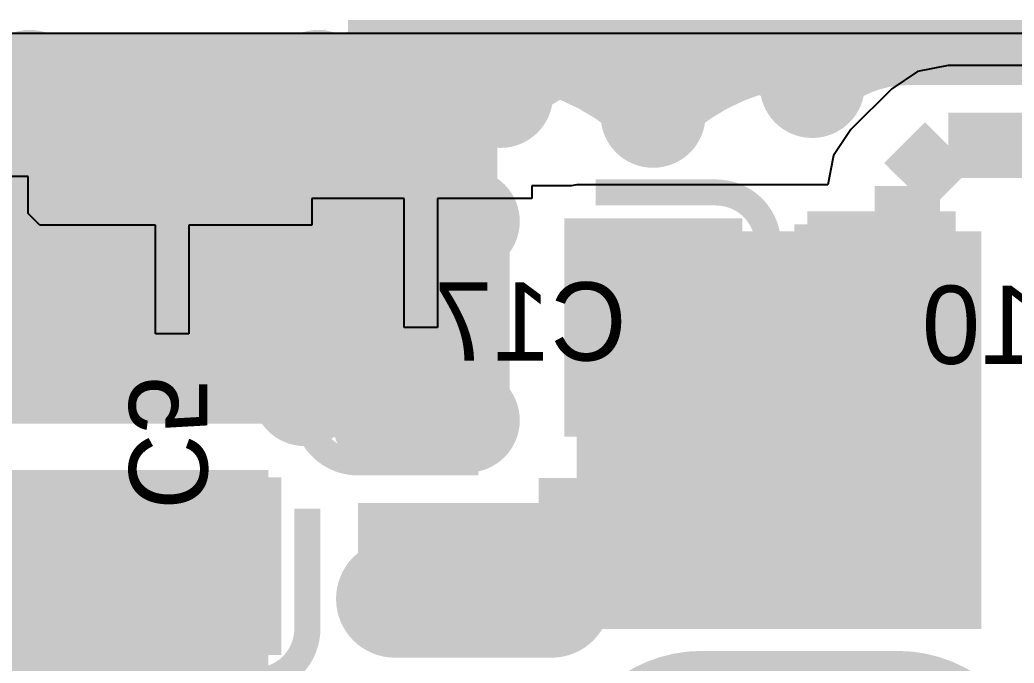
# Model space of a CAD drawing. Extents: x 81 to 196, y 150 to 213.
# Drawn here: x 128.64 to 136.25, y 201.23 to 206.16 of the extents above; entities that cross this region are included whole.
import ezdxf

# ---------------------------------------------------------------- set-up
doc = ezdxf.new("R2010")
doc.units = 0
doc.header["$MEASUREMENT"] = 0
for name, color, linetype in [('BOTTOMLAYER', 5, 'CONTINUOUS'), ('BOTTOMOVERLAY', 54, 'CONTINUOUS'), ('BOTTOMPASTE', 16, 'CONTINUOUS'), ('BOTTOMSOLDER', 6, 'CONTINUOUS')]:
    doc.layers.add(name, color=color, linetype=linetype)

msp = doc.modelspace()

# ---------------------------------------------------------------- linework, layer by layer
at = {"layer": 'BOTTOMLAYER'}
for p, q in [((121.584024, 206.056682), (145.832924, 206.056682)), ((135.513265, 205.762014), (135.314799, 205.629401)), ((135.747374, 205.80858), (135.513265, 205.762014)), ((142.478374, 205.80858), (135.747374, 205.80858)), ((135.314799, 205.629401), (135.001996, 205.316597)), ((135.001996, 205.316597), (134.869382, 205.118132)), ((134.864117, 205.09166), (134.824658, 204.893283)), ((134.869382, 205.118132), (134.864117, 205.09166)), ((128.699372, 204.957025), (127.922373, 204.957025)), ((128.699372, 204.673835), (128.699372, 204.957025)), ((132.860054, 204.884825), (132.557774, 204.884825)), ((132.557774, 204.884825), (132.557774, 204.788828)), ((132.902574, 204.893283), (132.860054, 204.884825)), ((134.824658, 204.893283), (132.902574, 204.893283)), ((131.580771, 204.788826), (130.873772, 204.788826)), ((130.873772, 204.788826), (130.873772, 204.584031)), ((131.580771, 203.799826), (131.580771, 204.788826)), ((132.541767, 204.788826), (131.834771, 204.788826)), ((131.834771, 204.788826), (131.834771, 203.799826)), ((132.557774, 204.788828), (132.541767, 204.788828)), ((132.541767, 204.788828), (132.541767, 204.788826)), ((128.789176, 204.584031), (128.699372, 204.673835)), ((128.814777, 204.584031), (128.789176, 204.584031)), ((128.814777, 204.584028), (128.814777, 204.584031)), ((129.676774, 204.584028), (128.814777, 204.584028)), ((129.676774, 203.750029), (129.676774, 204.584028)), ((130.792771, 204.584028), (129.930774, 204.584028)), ((129.930774, 204.584028), (129.930774, 203.750029)), ((130.873772, 204.584031), (130.792771, 204.584031)), ((130.792771, 204.584031), (130.792771, 204.584028)), ((131.834771, 203.799826), (131.580771, 203.799826)), ((129.930774, 203.750029), (129.676774, 203.750029))]:
    msp.add_line(p, q, dxfattribs=at)
for points, const_width in [([(130.921374, 205.679426), (131.149974, 205.908026)], 0.499999), ([(142.960974, 205.908026), (131.149974, 205.908026)], 0.499999), ([(135.43457, 204.884022), (135.747374, 205.196826)], 0.499999), ([(142.478374, 205.196826), (135.747374, 205.196826)], 0.499999), ([(135.43457, 203.799826), (135.43457, 204.884022)], 0.499999), ([(135.144571, 203.799826), (133.487772, 203.799826)], 0.499999), ([(132.710093, 201.719566), (131.510095, 201.719566)], 0.699999)]:
    msp.add_lwpolyline(points, dxfattribs=dict(at, const_width=const_width))
at = {"layer": 'BOTTOMLAYER', "const_width": 0.499999}
for points in [[(130.956728, 205.644072, -0.198912), (131.593974, 205.908026)], [(130.956728, 205.644072, -0.198912), (131.593974, 205.908026)], [(130.956728, 205.644072, -0.198912), (131.593974, 205.908026)], [(130.956728, 205.644072, -0.198912), (131.593974, 205.908026)], [(130.956728, 205.644072, -0.198912), (131.593974, 205.908026)], [(131.400489, 205.908026, -0.198912), (132.283017, 205.542469)], [(131.400489, 205.908026, -0.198912), (132.283017, 205.542469)], [(131.400489, 205.908026, -0.198912), (132.283017, 205.542469)], [(131.400489, 205.908026, -0.198912), (132.283017, 205.542469)], [(131.400489, 205.908026, -0.198912), (132.283017, 205.542469)], [(132.000178, 205.896022, -0.198912), (132.029154, 205.908026)], [(132.000178, 205.896022, -0.198912), (132.029154, 205.908026)], [(132.000178, 205.896022, -0.198912), (132.029154, 205.908026)], [(132.000178, 205.896022, -0.198912), (132.029154, 205.908026)], [(132.000178, 205.896022, -0.198912), (132.029154, 205.908026)], [(132.200965, 205.908026, -0.198912), (133.45142, 205.390072)], [(132.200965, 205.908026, -0.198912), (133.45142, 205.390072)], [(132.200965, 205.908026, -0.198912), (133.45142, 205.390072)], [(132.200965, 205.908026, -0.198912), (133.45142, 205.390072)], [(132.200965, 205.908026, -0.198912), (133.45142, 205.390072)], [(132.353731, 205.542469, -0.198912), (133.236259, 205.908026)], [(132.353731, 205.542469, -0.198912), (133.236259, 205.908026)], [(132.353731, 205.542469, -0.198912), (133.236259, 205.908026)], [(132.353731, 205.542469, -0.198912), (133.236259, 205.908026)], [(132.353731, 205.542469, -0.198912), (133.236259, 205.908026)], [(132.607594, 205.908026, -0.198912), (132.63657, 205.896022)], [(132.607594, 205.908026, -0.198912), (132.63657, 205.896022)], [(132.607594, 205.908026, -0.198912), (132.63657, 205.896022)], [(132.607594, 205.908026, -0.198912), (132.63657, 205.896022)], [(132.607594, 205.908026, -0.198912), (132.63657, 205.896022)], [(133.168576, 205.743624, -0.198912), (133.565478, 205.908026)], [(133.168576, 205.743624, -0.198912), (133.565478, 205.908026)], [(133.168576, 205.743624, -0.198912), (133.565478, 205.908026)], [(133.168576, 205.743624, -0.198912), (133.565478, 205.908026)], [(133.168576, 205.743624, -0.198912), (133.565478, 205.908026)], [(133.40807, 205.908026, -0.198912), (133.804973, 205.743624)], [(133.40807, 205.908026, -0.198912), (133.804973, 205.743624)], [(133.40807, 205.908026, -0.198912), (133.804973, 205.743624)], [(133.40807, 205.908026, -0.198912), (133.804973, 205.743624)], [(133.40807, 205.908026, -0.198912), (133.804973, 205.743624)], [(133.522128, 205.390072, -0.198912), (134.772583, 205.908026)], [(133.522128, 205.390072, -0.198912), (134.772583, 205.908026)], [(133.522128, 205.390072, -0.198912), (134.772583, 205.908026)], [(133.522128, 205.390072, -0.198912), (134.772583, 205.908026)], [(133.522128, 205.390072, -0.198912), (134.772583, 205.908026)], [(133.972054, 205.908026, -0.198912), (134.67062, 205.618672)], [(133.972054, 205.908026, -0.198912), (134.67062, 205.618672)], [(133.972054, 205.908026, -0.198912), (134.67062, 205.618672)], [(133.972054, 205.908026, -0.198912), (134.67062, 205.618672)], [(133.972054, 205.908026, -0.198912), (134.67062, 205.618672)], [(134.741328, 205.618672, -0.198912), (135.439894, 205.908026)], [(134.741328, 205.618672, -0.198912), (135.439894, 205.908026)], [(134.741328, 205.618672, -0.198912), (135.439894, 205.908026)], [(134.741328, 205.618672, -0.198912), (135.439894, 205.908026)], [(134.741328, 205.618672, -0.198912), (135.439894, 205.908026)], [(135.43457, 204.343884, -0.198912), (135.282541, 203.976854)], [(135.43457, 204.343884, -0.198912), (135.282541, 203.976854)], [(135.43457, 204.343884, -0.198912), (135.282541, 203.976854)], [(135.43457, 204.343884, -0.198912), (135.282541, 203.976854)], [(135.43457, 204.343884, -0.198912), (135.282541, 203.976854)], [(135.43457, 204.343884, -0.198912), (135.282541, 203.976854)], [(135.43457, 204.343884, -0.198912), (135.282541, 203.976854)], [(135.5866, 203.976854, -0.198912), (135.43457, 204.343884)], [(135.5866, 203.976854, -0.198912), (135.43457, 204.343884)], [(135.5866, 203.976854, -0.198912), (135.43457, 204.343884)], [(135.5866, 203.976854, -0.198912), (135.43457, 204.343884)], [(135.5866, 203.976854, -0.198912), (135.43457, 204.343884)], [(135.5866, 203.976854, -0.198912), (135.43457, 204.343884)], [(135.5866, 203.976854, -0.198912), (135.43457, 204.343884)], [(134.284461, 203.799826, -0.198912), (133.721117, 204.033171)], [(134.284461, 203.799826, -0.198912), (133.721117, 204.033171)], [(134.284461, 203.799826, -0.198912), (133.721117, 204.033171)], [(134.284461, 203.799826, -0.198912), (133.721117, 204.033171)], [(134.284461, 203.799826, -0.198912), (133.721117, 204.033171)], [(134.284461, 203.799826, -0.198912), (133.721117, 204.033171)], [(134.284461, 203.799826, -0.198912), (133.721117, 204.033171)], [(134.284461, 203.799826, -0.198912), (133.721117, 204.033171)], [(134.284461, 203.799826, -0.198912), (133.721117, 204.033171)], [(134.284461, 203.799826, -0.198912), (133.721117, 204.033171)], [(135.282541, 203.951855, -0.198912), (134.915511, 203.799826)], [(135.282541, 203.951855, -0.198912), (134.915511, 203.799826)], [(135.282541, 203.951855, -0.198912), (134.915511, 203.799826)], [(135.282541, 203.951855, -0.198912), (134.915511, 203.799826)], [(135.282541, 203.951855, -0.198912), (134.915511, 203.799826)], [(135.282541, 203.951855, -0.198912), (134.915511, 203.799826)], [(135.282541, 203.951855, -0.198912), (134.915511, 203.799826)], [(133.721117, 203.566481, -0.198912), (134.284461, 203.799826)], [(133.721117, 203.566481, -0.198912), (134.284461, 203.799826)], [(133.721117, 203.566481, -0.198912), (134.284461, 203.799826)], [(133.721117, 203.566481, -0.198912), (134.284461, 203.799826)], [(133.721117, 203.566481, -0.198912), (134.284461, 203.799826)], [(133.721117, 203.566481, -0.198912), (134.284461, 203.799826)], [(133.721117, 203.566481, -0.198912), (134.284461, 203.799826)], [(133.721117, 203.566481, -0.198912), (134.284461, 203.799826)], [(133.721117, 203.566481, -0.198912), (134.284461, 203.799826)], [(133.721117, 203.566481, -0.198912), (134.284461, 203.799826)], [(134.915511, 203.799826, -0.198912), (135.282541, 203.647797)], [(134.915511, 203.799826, -0.198912), (135.282541, 203.647797)], [(134.915511, 203.799826, -0.198912), (135.282541, 203.647797)], [(134.915511, 203.799826, -0.198912), (135.282541, 203.647797)], [(134.915511, 203.799826, -0.198912), (135.282541, 203.647797)], [(134.915511, 203.799826, -0.198912), (135.282541, 203.647797)], [(134.915511, 203.799826, -0.198912), (135.282541, 203.647797)]]:
    msp.add_lwpolyline(points, format="xyb", dxfattribs=at)
at = {"layer": 'BOTTOMLAYER'}
for points, const_width in [([(131.400489, 205.783028, 1), (131.400489, 206.033024, 1)], 0.249999), ([(131.400489, 205.783028, 1), (131.400489, 206.033024, 1)], 0.249999), ([(131.400489, 205.783028, 1), (131.400489, 206.033024, 1)], 0.249999), ([(131.400489, 205.783028, 1), (131.400489, 206.033024, 1)], 0.249999), ([(131.400489, 205.783028, 1), (131.400489, 206.033024, 1)], 0.249999), ([(131.593974, 205.783028, 1), (131.593974, 206.033024, 1)], 0.249999), ([(131.593974, 205.783028, 1), (131.593974, 206.033024, 1)], 0.249999), ([(131.593974, 205.783028, 1), (131.593974, 206.033024, 1)], 0.249999), ([(131.593974, 205.783028, 1), (131.593974, 206.033024, 1)], 0.249999), ([(131.593974, 205.783028, 1), (131.593974, 206.033024, 1)], 0.249999), ([(132.000178, 205.771023, 1), (132.000178, 206.02102, 1)], 0.249999), ([(132.000178, 205.771023, 1), (132.000178, 206.02102, 1)], 0.249999), ([(132.000178, 205.771023, 1), (132.000178, 206.02102, 1)], 0.249999), ([(132.000178, 205.771023, 1), (132.000178, 206.02102, 1)], 0.249999), ([(132.000178, 205.771023, 1), (132.000178, 206.02102, 1)], 0.249999), ([(132.029154, 205.783028, 1), (132.029154, 206.033024, 1)], 0.249999), ([(132.029154, 205.783028, 1), (132.029154, 206.033024, 1)], 0.249999), ([(132.029154, 205.783028, 1), (132.029154, 206.033024, 1)], 0.249999), ([(132.029154, 205.783028, 1), (132.029154, 206.033024, 1)], 0.249999), ([(132.029154, 205.783028, 1), (132.029154, 206.033024, 1)], 0.249999), ([(132.200965, 205.783028, 1), (132.200965, 206.033024, 1)], 0.249999), ([(132.200965, 205.783028, 1), (132.200965, 206.033024, 1)], 0.249999), ([(132.200965, 205.783028, 1), (132.200965, 206.033024, 1)], 0.249999), ([(132.200965, 205.783028, 1), (132.200965, 206.033024, 1)], 0.249999), ([(132.200965, 205.783028, 1), (132.200965, 206.033024, 1)], 0.249999), ([(132.607594, 205.783028, 1), (132.607594, 206.033024, 1)], 0.249999), ([(132.607594, 205.783028, 1), (132.607594, 206.033024, 1)], 0.249999), ([(132.607594, 205.783028, 1), (132.607594, 206.033024, 1)], 0.249999), ([(132.607594, 205.783028, 1), (132.607594, 206.033024, 1)], 0.249999), ([(132.607594, 205.783028, 1), (132.607594, 206.033024, 1)], 0.249999), ([(132.63657, 205.771023, 1), (132.63657, 206.02102, 1)], 0.249999), ([(132.63657, 205.771023, 1), (132.63657, 206.02102, 1)], 0.249999), ([(132.63657, 205.771023, 1), (132.63657, 206.02102, 1)], 0.249999), ([(132.63657, 205.771023, 1), (132.63657, 206.02102, 1)], 0.249999), ([(132.63657, 205.771023, 1), (132.63657, 206.02102, 1)], 0.249999), ([(133.236259, 205.783028, 1), (133.236259, 206.033024, 1)], 0.249999), ([(133.236259, 205.783028, 1), (133.236259, 206.033024, 1)], 0.249999), ([(133.236259, 205.783028, 1), (133.236259, 206.033024, 1)], 0.249999), ([(133.236259, 205.783028, 1), (133.236259, 206.033024, 1)], 0.249999), ([(133.236259, 205.783028, 1), (133.236259, 206.033024, 1)], 0.249999), ([(133.40807, 205.783028, 1), (133.40807, 206.033024, 1)], 0.249999), ([(133.40807, 205.783028, 1), (133.40807, 206.033024, 1)], 0.249999), ([(133.40807, 205.783028, 1), (133.40807, 206.033024, 1)], 0.249999), ([(133.40807, 205.783028, 1), (133.40807, 206.033024, 1)], 0.249999), ([(133.40807, 205.783028, 1), (133.40807, 206.033024, 1)], 0.249999), ([(133.565478, 205.783028, 1), (133.565478, 206.033024, 1)], 0.249999), ([(133.565478, 205.783028, 1), (133.565478, 206.033024, 1)], 0.249999), ([(133.565478, 205.783028, 1), (133.565478, 206.033024, 1)], 0.249999), ([(133.565478, 205.783028, 1), (133.565478, 206.033024, 1)], 0.249999), ([(133.565478, 205.783028, 1), (133.565478, 206.033024, 1)], 0.249999), ([(133.972054, 205.783028, 1), (133.972054, 206.033024, 1)], 0.249999), ([(133.972054, 205.783028, 1), (133.972054, 206.033024, 1)], 0.249999), ([(133.972054, 205.783028, 1), (133.972054, 206.033024, 1)], 0.249999), ([(133.972054, 205.783028, 1), (133.972054, 206.033024, 1)], 0.249999), ([(133.972054, 205.783028, 1), (133.972054, 206.033024, 1)], 0.249999), ([(134.772583, 205.783028, 1), (134.772583, 206.033024, 1)], 0.249999), ([(134.772583, 205.783028, 1), (134.772583, 206.033024, 1)], 0.249999), ([(134.772583, 205.783028, 1), (134.772583, 206.033024, 1)], 0.249999), ([(134.772583, 205.783028, 1), (134.772583, 206.033024, 1)], 0.249999), ([(134.772583, 205.783028, 1), (134.772583, 206.033024, 1)], 0.249999), ([(135.439894, 205.783028, 1), (135.439894, 206.033024, 1)], 0.249999), ([(135.439894, 205.783028, 1), (135.439894, 206.033024, 1)], 0.249999), ([(135.439894, 205.783028, 1), (135.439894, 206.033024, 1)], 0.249999), ([(135.439894, 205.783028, 1), (135.439894, 206.033024, 1)], 0.249999), ([(135.439894, 205.783028, 1), (135.439894, 206.033024, 1)], 0.249999), ([(133.168576, 205.618626, 1), (133.168576, 205.868623, 1)], 0.249999), ([(133.168576, 205.618626, 1), (133.168576, 205.868623, 1)], 0.249999), ([(133.168576, 205.618626, 1), (133.168576, 205.868623, 1)], 0.249999), ([(133.168576, 205.618626, 1), (133.168576, 205.868623, 1)], 0.249999), ([(133.168576, 205.618626, 1), (133.168576, 205.868623, 1)], 0.249999), ([(133.804973, 205.618626, 1), (133.804973, 205.868623, 1)], 0.249999), ([(133.804973, 205.618626, 1), (133.804973, 205.868623, 1)], 0.249999), ([(133.804973, 205.618626, 1), (133.804973, 205.868623, 1)], 0.249999), ([(133.804973, 205.618626, 1), (133.804973, 205.868623, 1)], 0.249999), ([(133.804973, 205.618626, 1), (133.804973, 205.868623, 1)], 0.249999), ([(128.711574, 205.529426, 1), (128.711574, 205.829426, 1)], 0.299999), ([(130.921374, 205.529426, 1), (130.921374, 205.829426, 1)], 0.299999), ([(134.705974, 205.504026, 1), (134.705974, 205.804026, 1)], 0.299999), ([(130.956728, 205.519073, 1), (130.956728, 205.76907, 1)], 0.249999), ([(130.956728, 205.519073, 1), (130.956728, 205.76907, 1)], 0.249999), ([(130.956728, 205.519073, 1), (130.956728, 205.76907, 1)], 0.249999), ([(130.956728, 205.519073, 1), (130.956728, 205.76907, 1)], 0.249999), ([(130.956728, 205.519073, 1), (130.956728, 205.76907, 1)], 0.249999), ([(132.318374, 205.427826, 1), (132.318374, 205.727826, 1)], 0.299999), ([(134.67062, 205.493673, 1), (134.67062, 205.74367, 1)], 0.249999), ([(134.67062, 205.493673, 1), (134.67062, 205.74367, 1)], 0.249999), ([(134.67062, 205.493673, 1), (134.67062, 205.74367, 1)], 0.249999), ([(134.67062, 205.493673, 1), (134.67062, 205.74367, 1)], 0.249999), ([(134.67062, 205.493673, 1), (134.67062, 205.74367, 1)], 0.249999), ([(134.741328, 205.493673, 1), (134.741328, 205.74367, 1)], 0.249999), ([(134.741328, 205.493673, 1), (134.741328, 205.74367, 1)], 0.249999), ([(134.741328, 205.493673, 1), (134.741328, 205.74367, 1)], 0.249999), ([(134.741328, 205.493673, 1), (134.741328, 205.74367, 1)], 0.249999), ([(134.741328, 205.493673, 1), (134.741328, 205.74367, 1)], 0.249999), ([(132.283017, 205.417471, 1), (132.283017, 205.667468, 1)], 0.249999), ([(132.283017, 205.417471, 1), (132.283017, 205.667468, 1)], 0.249999), ([(132.283017, 205.417471, 1), (132.283017, 205.667468, 1)], 0.249999), ([(132.283017, 205.417471, 1), (132.283017, 205.667468, 1)], 0.249999), ([(132.283017, 205.417471, 1), (132.283017, 205.667468, 1)], 0.249999), ([(132.353731, 205.417471, 1), (132.353731, 205.667468, 1)], 0.249999), ([(132.353731, 205.417471, 1), (132.353731, 205.667468, 1)], 0.249999), ([(132.353731, 205.417471, 1), (132.353731, 205.667468, 1)], 0.249999), ([(132.353731, 205.417471, 1), (132.353731, 205.667468, 1)], 0.249999), ([(132.353731, 205.417471, 1), (132.353731, 205.667468, 1)], 0.249999), ([(133.486774, 205.275426, 1), (133.486774, 205.575426, 1)], 0.299999), ([(133.45142, 205.265073, 1), (133.45142, 205.51507, 1)], 0.249999), ([(133.45142, 205.265073, 1), (133.45142, 205.51507, 1)], 0.249999), ([(133.45142, 205.265073, 1), (133.45142, 205.51507, 1)], 0.249999), ([(133.45142, 205.265073, 1), (133.45142, 205.51507, 1)], 0.249999), ([(133.45142, 205.265073, 1), (133.45142, 205.51507, 1)], 0.249999), ([(133.522128, 205.265073, 1), (133.522128, 205.51507, 1)], 0.249999), ([(133.522128, 205.265073, 1), (133.522128, 205.51507, 1)], 0.249999), ([(133.522128, 205.265073, 1), (133.522128, 205.51507, 1)], 0.249999), ([(133.522128, 205.265073, 1), (133.522128, 205.51507, 1)], 0.249999), ([(133.522128, 205.265073, 1), (133.522128, 205.51507, 1)], 0.249999), ([(131.378574, 204.488026, 1), (131.378574, 204.788026, 1)], 0.299999), ([(129.194174, 204.411826, 1), (129.194174, 204.711826, 1)], 0.299999), ([(130.032374, 204.411826, 1), (130.032374, 204.711826, 1)], 0.299999), ([(130.768974, 204.437226, 1), (130.768974, 204.737226, 1)], 0.299999), ([(132.064374, 204.462626, 1), (132.064374, 204.762626, 1)], 0.299999), ([(135.43457, 204.218885, 1), (135.43457, 204.468882, 1)], 0.249999), ([(135.43457, 204.218885, 1), (135.43457, 204.468882, 1)], 0.249999), ([(135.43457, 204.218885, 1), (135.43457, 204.468882, 1)], 0.249999), ([(135.43457, 204.218885, 1), (135.43457, 204.468882, 1)], 0.249999), ([(135.43457, 204.218885, 1), (135.43457, 204.468882, 1)], 0.249999), ([(135.43457, 204.218885, 1), (135.43457, 204.468882, 1)], 0.249999), ([(135.43457, 204.218885, 1), (135.43457, 204.468882, 1)], 0.249999), ([(135.43457, 204.218885, 1), (135.43457, 204.468882, 1)], 0.249999), ([(135.43457, 204.218885, 1), (135.43457, 204.468882, 1)], 0.249999), ([(135.43457, 204.218885, 1), (135.43457, 204.468882, 1)], 0.249999), ([(135.43457, 204.218885, 1), (135.43457, 204.468882, 1)], 0.249999), ([(135.43457, 204.218885, 1), (135.43457, 204.468882, 1)], 0.249999), ([(135.43457, 204.218885, 1), (135.43457, 204.468882, 1)], 0.249999), ([(135.43457, 204.218885, 1), (135.43457, 204.468882, 1)], 0.249999), ([(128.813174, 203.954626, 1), (128.813174, 204.254626, 1)], 0.299999), ([(133.721117, 203.908172, 1), (133.721117, 204.158169, 1)], 0.249999), ([(133.721117, 203.908172, 1), (133.721117, 204.158169, 1)], 0.249999), ([(133.721117, 203.908172, 1), (133.721117, 204.158169, 1)], 0.249999), ([(133.721117, 203.908172, 1), (133.721117, 204.158169, 1)], 0.249999), ([(133.721117, 203.908172, 1), (133.721117, 204.158169, 1)], 0.249999), ([(133.721117, 203.908172, 1), (133.721117, 204.158169, 1)], 0.249999), ([(133.721117, 203.908172, 1), (133.721117, 204.158169, 1)], 0.249999), ([(133.721117, 203.908172, 1), (133.721117, 204.158169, 1)], 0.249999), ([(133.721117, 203.908172, 1), (133.721117, 204.158169, 1)], 0.249999), ([(133.721117, 203.908172, 1), (133.721117, 204.158169, 1)], 0.249999), ([(130.794374, 203.776826, 1), (130.794374, 204.076826, 1)], 0.299999), ([(135.282541, 203.851855, 1), (135.282541, 204.101852, 1)], 0.249999), ([(135.282541, 203.851855, 1), (135.282541, 204.101852, 1)], 0.249999), ([(135.282541, 203.851855, 1), (135.282541, 204.101852, 1)], 0.249999), ([(135.282541, 203.851855, 1), (135.282541, 204.101852, 1)], 0.249999), ([(135.282541, 203.851855, 1), (135.282541, 204.101852, 1)], 0.249999), ([(135.282541, 203.851855, 1), (135.282541, 204.101852, 1)], 0.249999), ([(135.282541, 203.851855, 1), (135.282541, 204.101852, 1)], 0.249999), ([(135.282541, 203.826857, 1), (135.282541, 204.076854, 1)], 0.249999), ([(135.282541, 203.826857, 1), (135.282541, 204.076854, 1)], 0.249999), ([(135.282541, 203.826857, 1), (135.282541, 204.076854, 1)], 0.249999), ([(135.282541, 203.826857, 1), (135.282541, 204.076854, 1)], 0.249999), ([(135.282541, 203.826857, 1), (135.282541, 204.076854, 1)], 0.249999), ([(135.282541, 203.826857, 1), (135.282541, 204.076854, 1)], 0.249999), ([(135.282541, 203.826857, 1), (135.282541, 204.076854, 1)], 0.249999), ([(135.5866, 203.851855, 1), (135.5866, 204.101852, 1)], 0.249999), ([(135.5866, 203.851855, 1), (135.5866, 204.101852, 1)], 0.249999), ([(135.5866, 203.851855, 1), (135.5866, 204.101852, 1)], 0.249999), ([(135.5866, 203.851855, 1), (135.5866, 204.101852, 1)], 0.249999), ([(135.5866, 203.851855, 1), (135.5866, 204.101852, 1)], 0.249999), ([(135.5866, 203.851855, 1), (135.5866, 204.101852, 1)], 0.249999), ([(135.5866, 203.851855, 1), (135.5866, 204.101852, 1)], 0.249999), ([(134.284461, 203.674828, 1), (134.284461, 203.924824, 1)], 0.249999), ([(134.284461, 203.674828, 1), (134.284461, 203.924824, 1)], 0.249999), ([(134.284461, 203.674828, 1), (134.284461, 203.924824, 1)], 0.249999), ([(134.284461, 203.674828, 1), (134.284461, 203.924824, 1)], 0.249999), ([(134.284461, 203.674828, 1), (134.284461, 203.924824, 1)], 0.249999), ([(134.284461, 203.674828, 1), (134.284461, 203.924824, 1)], 0.249999), ([(134.284461, 203.674828, 1), (134.284461, 203.924824, 1)], 0.249999), ([(134.284461, 203.674828, 1), (134.284461, 203.924824, 1)], 0.249999), ([(134.284461, 203.674828, 1), (134.284461, 203.924824, 1)], 0.249999), ([(134.284461, 203.674828, 1), (134.284461, 203.924824, 1)], 0.249999), ([(134.284461, 203.674828, 1), (134.284461, 203.924824, 1)], 0.249999), ([(134.284461, 203.674828, 1), (134.284461, 203.924824, 1)], 0.249999), ([(134.284461, 203.674828, 1), (134.284461, 203.924824, 1)], 0.249999), ([(134.284461, 203.674828, 1), (134.284461, 203.924824, 1)], 0.249999), ([(134.284461, 203.674828, 1), (134.284461, 203.924824, 1)], 0.249999), ([(134.284461, 203.674828, 1), (134.284461, 203.924824, 1)], 0.249999), ([(134.284461, 203.674828, 1), (134.284461, 203.924824, 1)], 0.249999), ([(134.284461, 203.674828, 1), (134.284461, 203.924824, 1)], 0.249999), ([(134.284461, 203.674828, 1), (134.284461, 203.924824, 1)], 0.249999), ([(134.284461, 203.674828, 1), (134.284461, 203.924824, 1)], 0.249999), ([(134.915511, 203.674828, 1), (134.915511, 203.924824, 1)], 0.249999), ([(134.915511, 203.674828, 1), (134.915511, 203.924824, 1)], 0.249999), ([(134.915511, 203.674828, 1), (134.915511, 203.924824, 1)], 0.249999), ([(134.915511, 203.674828, 1), (134.915511, 203.924824, 1)], 0.249999), ([(134.915511, 203.674828, 1), (134.915511, 203.924824, 1)], 0.249999), ([(134.915511, 203.674828, 1), (134.915511, 203.924824, 1)], 0.249999), ([(134.915511, 203.674828, 1), (134.915511, 203.924824, 1)], 0.249999), ([(134.915511, 203.674828, 1), (134.915511, 203.924824, 1)], 0.249999), ([(134.915511, 203.674828, 1), (134.915511, 203.924824, 1)], 0.249999), ([(134.915511, 203.674828, 1), (134.915511, 203.924824, 1)], 0.249999), ([(134.915511, 203.674828, 1), (134.915511, 203.924824, 1)], 0.249999), ([(134.915511, 203.674828, 1), (134.915511, 203.924824, 1)], 0.249999), ([(134.915511, 203.674828, 1), (134.915511, 203.924824, 1)], 0.249999), ([(134.915511, 203.674828, 1), (134.915511, 203.924824, 1)], 0.249999), ([(135.282541, 203.522798, 1), (135.282541, 203.772795, 1)], 0.249999), ([(135.282541, 203.522798, 1), (135.282541, 203.772795, 1)], 0.249999), ([(135.282541, 203.522798, 1), (135.282541, 203.772795, 1)], 0.249999), ([(135.282541, 203.522798, 1), (135.282541, 203.772795, 1)], 0.249999), ([(135.282541, 203.522798, 1), (135.282541, 203.772795, 1)], 0.249999), ([(135.282541, 203.522798, 1), (135.282541, 203.772795, 1)], 0.249999), ([(135.282541, 203.522798, 1), (135.282541, 203.772795, 1)], 0.249999), ([(133.721117, 203.441483, 1), (133.721117, 203.69148, 1)], 0.249999), ([(133.721117, 203.441483, 1), (133.721117, 203.69148, 1)], 0.249999), ([(133.721117, 203.441483, 1), (133.721117, 203.69148, 1)], 0.249999), ([(133.721117, 203.441483, 1), (133.721117, 203.69148, 1)], 0.249999), ([(133.721117, 203.441483, 1), (133.721117, 203.69148, 1)], 0.249999), ([(133.721117, 203.441483, 1), (133.721117, 203.69148, 1)], 0.249999), ([(133.721117, 203.441483, 1), (133.721117, 203.69148, 1)], 0.249999), ([(133.721117, 203.441483, 1), (133.721117, 203.69148, 1)], 0.249999), ([(133.721117, 203.441483, 1), (133.721117, 203.69148, 1)], 0.249999), ([(133.721117, 203.441483, 1), (133.721117, 203.69148, 1)], 0.249999), ([(128.787774, 203.319626, 1), (128.787774, 203.619626, 1)], 0.299999), ([(130.819774, 203.141826, 1), (130.819774, 203.441826, 1)], 0.299999), ([(131.429374, 202.938626, 1), (131.429374, 203.238626, 1)], 0.299999), ([(132.064374, 202.938626, 1), (132.064374, 203.238626, 1)], 0.299999), ([(131.510095, 201.544568, 1), (131.510095, 201.894564, 1)], 0.349999), ([(132.710093, 201.544568, 1), (132.710093, 201.894564, 1)], 0.349999)]:
    msp.add_lwpolyline(points, format="xyb", close=True, dxfattribs=dict(at, const_width=const_width))
for points in [[(132.292974, 203.063226), (132.292974, 206.060426), (125.434974, 203.063226), (125.434974, 206.060426)], [(132.28777, 204.534826), (131.127772, 204.534826), (132.28777, 203.064826), (131.127772, 203.064826)], [(136.001374, 201.488426), (136.001374, 204.536426), (132.902574, 201.488426), (132.902574, 204.536426)], [(134.067771, 204.534826), (132.907773, 204.534826), (134.067771, 203.064826), (132.907773, 203.064826)], [(130.538774, 203.17003), (130.538774, 204.330028), (129.068774, 203.17003), (129.068774, 204.330028)], [(135.899571, 204.289825), (134.96957, 204.289825), (135.899571, 203.309827), (134.96957, 203.309827)], [(130.540374, 199.634226), (130.540374, 202.707626), (127.898774, 199.634226), (127.898774, 202.707626)], [(130.538774, 201.390029), (130.538774, 202.550027), (129.068774, 201.390029), (129.068774, 202.550027)], [(134.045574, 201.513826), (134.045574, 202.453626), (131.226174, 201.513826), (131.226174, 202.453626)]]:
    msp.add_solid(points, dxfattribs=at)
at = {"layer": 'BOTTOMOVERLAY', "const_width": 0.2}
for points in [[(130.82777, 204.434829, -0.414213), (131.227769, 204.83483)], [(133.967776, 204.83483, -0.414214), (134.367776, 204.434831)], [(128.768775, 204.230028, -0.414214), (129.168774, 204.630028)], [(130.438777, 204.63003, -0.414213), (130.838778, 204.230031)], [(131.227772, 202.764827, -0.414214), (130.827772, 203.164826)], [(134.367773, 203.164823, -0.414213), (133.967771, 202.764824)], [(129.168771, 201.090027, -0.414213), (128.768772, 201.490029)], [(130.838778, 201.490024, -0.414214), (130.438779, 201.090024)]]:
    msp.add_lwpolyline(points, format="xyb", dxfattribs=at)
at = {"layer": 'BOTTOMOVERLAY'}
for points, const_width in [([(132.14777, 204.83483), (131.227769, 204.83483)], 0.2), ([(133.967776, 204.83483), (133.047776, 204.83483)], 0.2), ([(130.438774, 204.630028), (129.168774, 204.630028)], 0.2), ([(134.669573, 203.009825), (134.669573, 204.589827)], 0.2), ([(135.804572, 204.589827), (134.669573, 204.589827)], 0.2), ([(130.827772, 203.164826), (130.827772, 204.434826)], 0.2), ([(134.367773, 203.164826), (134.367773, 204.434826)], 0.2), ([(128.768775, 203.310028), (128.768775, 204.230028)], 0.2), ([(130.838778, 203.31003), (130.838778, 204.230031)], 0.2), ([(135.804572, 203.009825), (134.669573, 203.009825)], 0.2), ([(132.147772, 202.764827), (131.227772, 202.764827)], 0.2), ([(133.967771, 202.764827), (133.047771, 202.764827)], 0.2), ([(135.210164, 202.518396), (132.609966, 202.518396)], 0.254), ([(135.210164, 201.618474), (135.210164, 202.518396)], 0.254), ([(128.768775, 201.490029), (128.768775, 202.410029)], 0.2), ([(130.838778, 201.490024), (130.838778, 202.410024)], 0.2)]:
    msp.add_lwpolyline(points, dxfattribs=dict(at, const_width=const_width))
at = {"layer": 'BOTTOMOVERLAY', "const_width": 0.1}
for points in [[(131.227769, 204.78483, 1), (131.227769, 204.88483, 1)], [(133.967776, 204.78483, 1), (133.967776, 204.88483, 1)], [(129.168774, 204.580028, 1), (129.168774, 204.680027, 1)], [(130.438777, 204.58003, 1), (130.438777, 204.68003, 1)], [(130.82777, 204.384829, 1), (130.82777, 204.484828, 1)], [(134.367776, 204.384831, 1), (134.367776, 204.484831, 1)], [(128.768775, 204.180028, 1), (128.768775, 204.280028, 1)], [(130.838778, 204.180031, 1), (130.838778, 204.280031, 1)], [(130.827772, 203.114826, 1), (130.827772, 203.214826, 1)], [(134.367773, 203.114824, 1), (134.367773, 203.214823, 1)], [(131.227772, 202.714827, 1), (131.227772, 202.814827, 1)], [(133.967771, 202.714824, 1), (133.967771, 202.814824, 1)], [(128.768772, 201.440029, 1), (128.768772, 201.540029, 1)], [(130.838778, 201.440024, 1), (130.838778, 201.540024, 1)]]:
    msp.add_lwpolyline(points, format="xyb", close=True, dxfattribs=at)
at = {"layer": 'BOTTOMPASTE', "const_width": 0.699999}
msp.add_lwpolyline([(132.710093, 201.719566), (131.510095, 201.719566)], dxfattribs=at)
at = {"layer": 'BOTTOMPASTE', "const_width": 0.349999}
for points in [[(131.510095, 201.544568, 1), (131.510095, 201.894564, 1)], [(132.710093, 201.544568, 1), (132.710093, 201.894564, 1)]]:
    msp.add_lwpolyline(points, format="xyb", close=True, dxfattribs=at)
at = {"layer": 'BOTTOMPASTE'}
for points in [[(132.28777, 204.534826), (131.127772, 204.534826), (132.28777, 203.064826), (131.127772, 203.064826)], [(134.067771, 204.534826), (132.907773, 204.534826), (134.067771, 203.064826), (132.907773, 203.064826)], [(130.538774, 203.17003), (130.538774, 204.330028), (129.068774, 203.17003), (129.068774, 204.330028)], [(135.899571, 204.289825), (134.96957, 204.289825), (135.899571, 203.309827), (134.96957, 203.309827)], [(130.538774, 201.390029), (130.538774, 202.550027), (129.068774, 201.390029), (129.068774, 202.550027)]]:
    msp.add_solid(points, dxfattribs=at)
at = {"layer": 'BOTTOMSOLDER'}
for points, const_width in [([(128.711574, 205.478626, 1), (128.711574, 205.880226, 1)], 0.401599), ([(130.921374, 205.478626, 1), (130.921374, 205.880226, 1)], 0.401599), ([(134.705974, 205.453226, 1), (134.705974, 205.854826, 1)], 0.401599), ([(132.318374, 205.377026, 1), (132.318374, 205.778626, 1)], 0.401599), ([(133.486774, 205.224626, 1), (133.486774, 205.626226, 1)], 0.401599), ([(131.378574, 204.437226, 1), (131.378574, 204.838826, 1)], 0.401599), ([(132.064374, 204.411826, 1), (132.064374, 204.813426, 1)], 0.401599), ([(129.194174, 204.361026, 1), (129.194174, 204.762626, 1)], 0.401599), ([(130.032374, 204.361026, 1), (130.032374, 204.762626, 1)], 0.401599), ([(130.768974, 204.386426, 1), (130.768974, 204.788026, 1)], 0.401599), ([(128.305174, 204.310226, 1), (128.305174, 204.711826, 1)], 0.401599), ([(128.813174, 203.903826, 1), (128.813174, 204.305426, 1)], 0.401599), ([(130.794374, 203.726026, 1), (130.794374, 204.127626, 1)], 0.401599), ([(128.787774, 203.268826, 1), (128.787774, 203.670426, 1)], 0.401599), ([(130.819774, 203.091026, 1), (130.819774, 203.492626, 1)], 0.401599), ([(131.429374, 202.887826, 1), (131.429374, 203.289426, 1)], 0.401599), ([(132.064374, 202.887826, 1), (132.064374, 203.289426, 1)], 0.401599), ([(131.510095, 201.493768, 1), (131.510095, 201.945364, 1)], 0.451599), ([(132.710093, 201.493768, 1), (132.710093, 201.945364, 1)], 0.451599), ([(133.859456, 199.667627, 1), (133.859456, 200.769225, 1)], 1.101598), ([(135.359453, 199.667627, 1), (135.359453, 200.769225, 1)], 1.101598)]:
    msp.add_lwpolyline(points, format="xyb", close=True, dxfattribs=dict(at, const_width=const_width))
for points, const_width in [([(132.710093, 201.719566), (131.510095, 201.719566)], 0.903199), ([(135.359453, 200.218426), (133.859456, 200.218426)], 2.203196)]:
    msp.add_lwpolyline(points, dxfattribs=dict(at, const_width=const_width))
for points in [[(132.38937, 204.636426), (131.026172, 204.636426), (132.38937, 202.963226), (131.026172, 202.963226)], [(134.169371, 204.636426), (132.806173, 204.636426), (134.169371, 202.963226), (132.806173, 202.963226)], [(130.640374, 203.06843), (130.640374, 204.431628), (128.967174, 203.06843), (128.967174, 204.431628)], [(136.001171, 204.391425), (134.86797, 204.391425), (136.001171, 203.208227), (134.86797, 203.208227)], [(130.640374, 201.288429), (130.640374, 202.651627), (128.967174, 201.288429), (128.967174, 202.651627)]]:
    msp.add_solid(points, dxfattribs=at)

# ---------------------------------------------------------------- texts
at = {"layer": 'BOTTOMOVERLAY', "text_generation_flag": 2}
for s, p in [('C17', (133.283574, 203.545826)), ('R10', (137.017374, 203.520426))]:
    msp.add_text(s, height=0.599999, dxfattribs=at).set_placement(p)
msp.add_text('C5', height=0.599999, rotation=270, dxfattribs=at).set_placement((129.473574, 202.402826))

doc.saveas('drawing.dxf')
